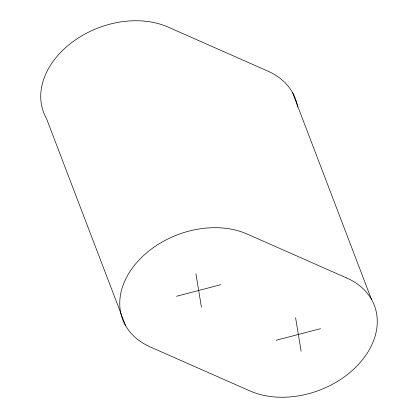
<?xml version="1.0" encoding="UTF-8"?>
<svg xmlns="http://www.w3.org/2000/svg" width="418" height="418" viewBox="0 0 418 418"><rect width="100%" height="100%" fill="white"/><g stroke="black" fill="none" stroke-linecap="round" stroke-linejoin="round"><path stroke-width="0.63" d="M176.521 296.273L220.824 284.689M276.204 340.257L320.501 328.679M292.433 92.378L371.461 299.33M125.567 325.622L46.539 118.67A81.358 59.596 -20.9 0 1 72.011 42.364A81.358 59.596 -20.9 0 1 168.099 27.081L267.776 71.07A81.358 59.596 -20.9 0 1 297.637 107.045M295.583 317.68L301.122 351.256M195.906 273.696L201.445 307.272M346.804 278.022L247.122 234.033A81.358 59.596 -20.9 0 0 136.373 262.99A81.358 59.596 -20.9 0 0 150.224 346.93L249.901 390.919A81.358 59.596 -20.9 0 0 360.65 361.962A81.358 59.596 -20.9 0 0 346.804 278.022"/></g></svg>
